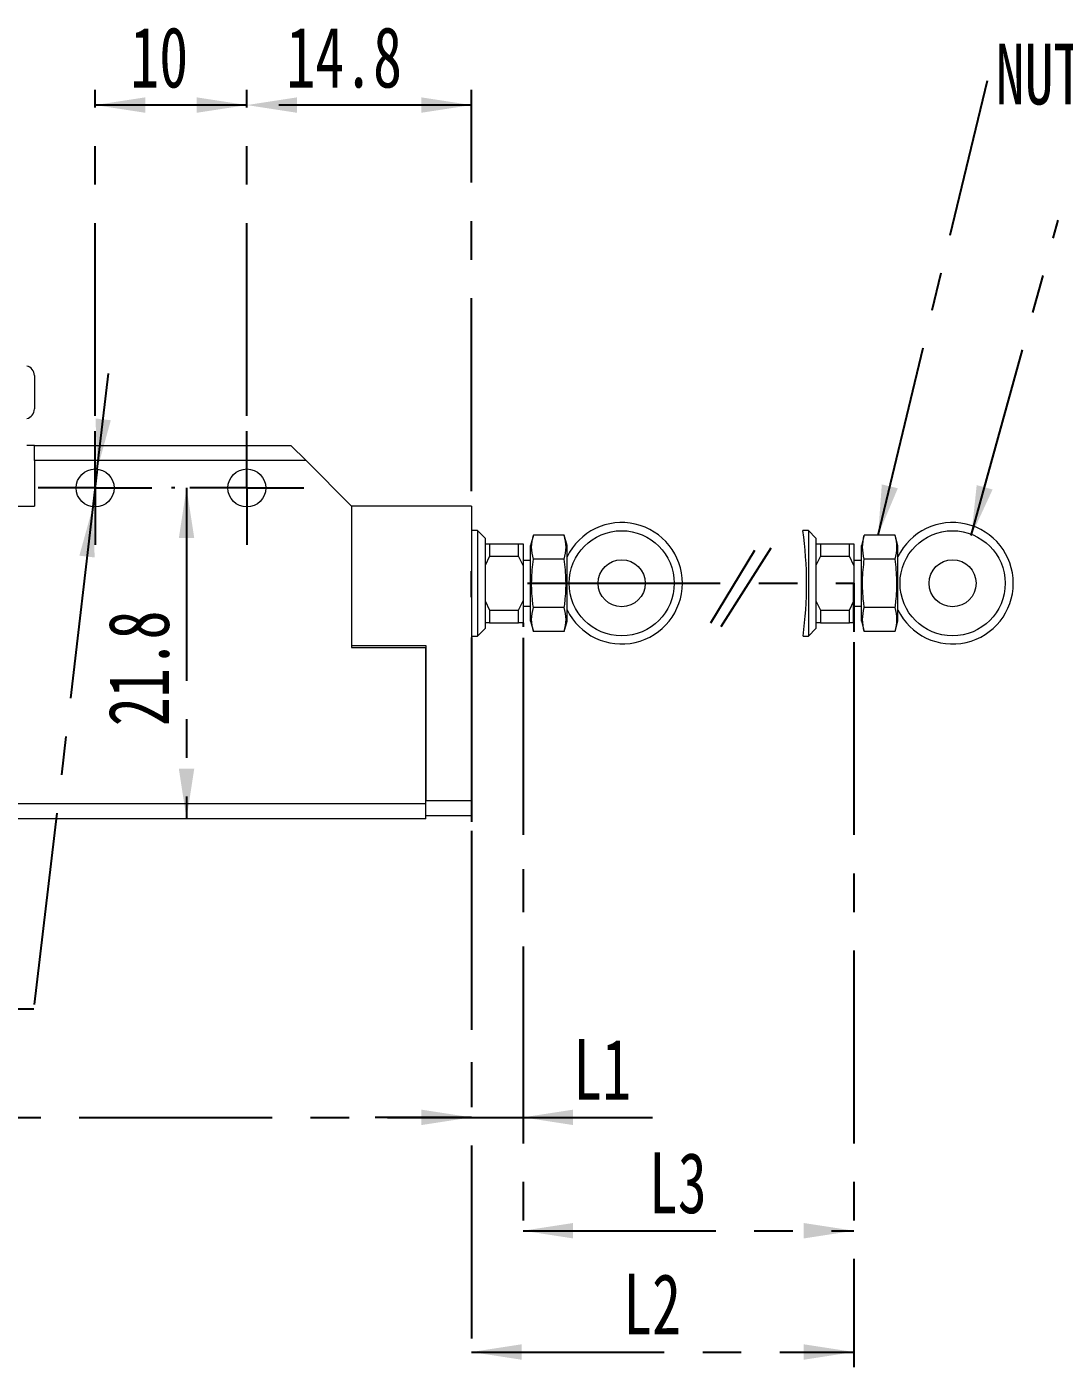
# Model space of a CAD drawing. Header units: millimetres. Extents: x 5 to 415, y 5 to 292.
# Drawn here: x 160.3 to 228.7, y 126.9 to 215.2 of the extents above; entities that cross this region are included whole.
import ezdxf

# ---------------------------------------------------------------- set-up
doc = ezdxf.new("R2010")
doc.units = ezdxf.units.MM
doc.linetypes.add('CENTERX2', pattern=[20.32, 12.7, -2.54, 2.54, -2.54])
doc.layers.add('CENTER_LINE', color=7, linetype='CENTERX2')
doc.layers.add('DIMENSION', color=7, linetype='Continuous')
doc.styles.add('SLDTEXTSTYLE0', font='TXT', dxfattribs={"width": 0.7})
doc.dimstyles.new('SLDDIMSTYLE0', dxfattribs={"dimtxt": 4, "dimasz": 3.302, "dimexe": 0, "dimexo": 0.0625, "dimgap": 1, "dimtad": 1, "dimrnd": 1e-09, "dimzin": 12, "dimdsep": 46, "dimtxsty": 'SLDTEXTSTYLE0', "dimsah": 1, "dimcen": 0.09, "dimadec": 0, "dimazin": 3, "dimtfac": 1, "dimtmove": 0, "dimatfit": 0, "dimfxl": 1, "dimfrac": 2, "dimtolj": 1, "dimtzin": 12, "dimarcsym": 0})
doc.dimstyles.new('SLDDIMSTYLE1', dxfattribs={"dimtxt": 4, "dimasz": 3.302, "dimexe": 0, "dimexo": 0.0625, "dimgap": 1, "dimtad": 1, "dimrnd": 1e-09, "dimzin": 12, "dimdsep": 46, "dimtxsty": 'SLDTEXTSTYLE0', "dimsah": 1, "dimcen": 0.09, "dimadec": 0, "dimazin": 3, "dimtfac": 1, "dimtofl": 0, "dimtmove": 0, "dimatfit": 3, "dimfxl": 1, "dimfrac": 2, "dimtolj": 1, "dimtzin": 12, "dimarcsym": 0})
doc.dimstyles.new('SLDDIMSTYLE4', dxfattribs={"dimtxt": 4, "dimasz": 3.302, "dimexe": 0, "dimexo": 0.0625, "dimgap": 1, "dimtad": 0, "dimtih": 1, "dimtoh": 1, "dimrnd": 1e-09, "dimzin": 12, "dimdsep": 46, "dimtxsty": 'SLDTEXTSTYLE0', "dimsah": 1, "dimcen": 0, "dimadec": 0, "dimazin": 3, "dimtfac": 1, "dimtmove": 0, "dimatfit": 3, "dimfxl": 1, "dimfrac": 2, "dimtolj": 1, "dimtzin": 12, "dimarcsym": 0})
doc.dimstyles.new('SLDDIMSTYLE6', dxfattribs={"dimtxt": 0.18, "dimasz": 3.302, "dimexe": 0, "dimexo": 0.0625, "dimgap": 0, "dimtad": 0, "dimtih": 1, "dimtoh": 1, "dimdec": 0, "dimrnd": 1e-09, "dimzin": 0, "dimdsep": 46, "dimtxsty": 'Standard', "dimsah": 1, "dimcen": 0.09, "dimadec": 0, "dimazin": 0, "dimtfac": 3.302, "dimtdec": 0, "dimtofl": 0, "dimtmove": 0, "dimatfit": 3, "dimfxl": 1, "dimfrac": 2, "dimtolj": 1, "dimtzin": 0, "dimarcsym": 0})

# ---------------------------------------------------------------- blocks, each defined once
blk = doc.blocks.new('_D_7')
at = {"layer": 'CENTER_LINE'}
for p, q in [((174.819, 189.606), (174.819, 211.083)), ((189.619, 184.656), (189.619, 211.083)), ((189.619, 210.083), (174.819, 210.083))]:
    blk.add_line(p, q, dxfattribs=at)
for points in [[(174.819, 210.083), (178.121, 209.575), (178.121, 210.591)], [(189.619, 210.083), (186.317, 210.591), (186.317, 209.575)]]:
    blk.add_solid(points, dxfattribs=at)
at = {"layer": 'CENTER_LINE', "insert": (177.425, 215.239), "char_height": 4, "attachment_point": 1, "style": 'SLDTEXTSTYLE0'}
blk.add_mtext('14.8', dxfattribs=at)
blk = doc.blocks.new('_D_8')
at = {"layer": 'CENTER_LINE'}
for p, q in [((164.819, 189.606), (164.819, 211.083)), ((174.819, 189.606), (174.819, 211.083)), ((174.819, 210.083), (164.819, 210.083))]:
    blk.add_line(p, q, dxfattribs=at)
for points in [[(164.819, 210.083), (168.121, 209.575), (168.121, 210.591)], [(174.819, 210.083), (171.517, 210.591), (171.517, 209.575)]]:
    blk.add_solid(points, dxfattribs=at)
at = {"layer": 'CENTER_LINE', "insert": (167.142, 215.239), "char_height": 4, "attachment_point": 1, "style": 'SLDTEXTSTYLE0'}
blk.add_mtext('10', dxfattribs=at)
blk = doc.blocks.new('_D_9')
at = {"layer": 'CENTER_LINE'}
for p, q in [((170.069, 184.856), (169.846, 184.856)), ((170.846, 184.856), (170.846, 163.056))]:
    blk.add_line(p, q, dxfattribs=at)
for points in [[(170.846, 184.856), (170.338, 181.554), (171.354, 181.554)], [(170.846, 163.056), (171.354, 166.358), (170.338, 166.358)]]:
    blk.add_solid(points, dxfattribs=at)
at = {"layer": 'CENTER_LINE', "insert": (165.689, 169.162), "char_height": 4, "attachment_point": 1, "rotation": 90, "style": 'SLDTEXTSTYLE0'}
blk.add_mtext('21.8', dxfattribs=at)
blk = doc.blocks.new('_D_11')
at = {"layer": 'CENTER_LINE'}
for p, q in [((102.819, 173.459), (102.819, 142.389)), ((189.619, 162.256), (189.619, 142.389)), ((102.819, 143.389), (189.619, 143.389))]:
    blk.add_line(p, q, dxfattribs=at)
for points in [[(102.819, 143.389), (106.121, 142.881), (106.121, 143.897)], [(189.619, 143.389), (186.317, 143.897), (186.317, 142.881)]]:
    blk.add_solid(points, dxfattribs=at)
at = {"layer": 'CENTER_LINE', "insert": (141.425, 148.546), "char_height": 4, "attachment_point": 1, "style": 'SLDTEXTSTYLE0'}
blk.add_mtext('86.8', dxfattribs=at)
blk = doc.blocks.new('_D_12')
at = {"layer": 'CENTER_LINE'}
for p, q in [((193.019, 174.976), (193.019, 142.389)), ((189.619, 162.256), (189.619, 142.389)), ((189.619, 143.389), (183.269, 143.389)), ((189.619, 143.389), (193.019, 143.389)), ((193.019, 143.389), (201.54, 143.389))]:
    blk.add_line(p, q, dxfattribs=at)
for points in [[(189.619, 143.389), (186.317, 143.897), (186.317, 142.881)], [(193.019, 143.389), (196.321, 142.881), (196.321, 143.897)]]:
    blk.add_solid(points, dxfattribs=at)
at = {"layer": 'CENTER_LINE', "insert": (196.329, 148.546), "char_height": 4, "attachment_point": 1, "style": 'SLDTEXTSTYLE0'}
blk.add_mtext('L1', dxfattribs=at)
blk = doc.blocks.new('_D_13')
at = {"layer": 'CENTER_LINE'}
for p, q in [((164.966, 186.098), (165.708, 192.404)), ((164.966, 186.098), (164.673, 183.615)), ((164.673, 183.615), (160.777, 150.508)), ((160.777, 150.508), (110.117, 150.508))]:
    blk.add_line(p, q, dxfattribs=at)
for points in [[(164.966, 186.098), (165.856, 189.318), (164.847, 189.436)], [(164.673, 183.615), (163.783, 180.395), (164.792, 180.276)]]:
    blk.add_solid(points, dxfattribs=at)
at = {"layer": 'CENTER_LINE', "char_height": 4, "attachment_point": 1, "style": 'SLDTEXTSTYLE0'}
for s, insert in [('2-M3X0.5P TAP HOLE', (110.117, 160.325)), ('DEPTH 8.5', (122.745, 155.664))]:
    blk.add_mtext(s, dxfattribs=dict(at, insert=insert))
blk = doc.blocks.new('SW_CENTERMARKSYMBOL_1')
at = {"layer": 'CENTER_LINE', "color": 0}
for p, q in [((0, 2.5), (0, 3.75)), ((0, 0), (0, 2.5)), ((-2.5, 0), (-3.75, 0)), ((0, 0), (-2.5, 0)), ((0, 0), (0, -2.5)), ((0, 0), (2.5, 0)), ((2.5, 0), (3.75, 0)), ((0, -2.5), (0, -3.75))]:
    blk.add_line(p, q, dxfattribs=at)
blk = doc.blocks.new('SW_CENTERMARKSYMBOL_2')
at = {"layer": 'CENTER_LINE', "color": 0}
for p, q in [((0, 2.5), (0, 3.75)), ((0, 0), (0, 2.5)), ((-2.5, 0), (-3.75, 0)), ((0, 0), (-2.5, 0)), ((0, 0), (0, -2.5)), ((0, 0), (2.5, 0)), ((2.5, 0), (3.75, 0)), ((0, -2.5), (0, -3.75))]:
    blk.add_line(p, q, dxfattribs=at)
blk = doc.blocks.new('_D_27')
at = {"layer": 'CENTER_LINE'}
for p, q in [((193.019, 174.697), (193.019, 134.92)), ((214.824, 174.697), (214.824, 134.92)), ((193.019, 135.92), (214.824, 135.92))]:
    blk.add_line(p, q, dxfattribs=at)
for points in [[(193.019, 135.92), (196.321, 135.412), (196.321, 136.428)], [(214.824, 135.92), (211.522, 136.428), (211.522, 135.412)]]:
    blk.add_solid(points, dxfattribs=at)
at = {"layer": 'CENTER_LINE', "insert": (201.316, 141.076), "char_height": 4, "attachment_point": 1, "style": 'SLDTEXTSTYLE0'}
blk.add_mtext('L3', dxfattribs=at)
blk = doc.blocks.new('_D_28')
at = {"layer": 'CENTER_LINE'}
for p, q in [((214.824, 174.697), (214.824, 126.929)), ((189.619, 161.849), (189.619, 126.929)), ((189.619, 127.929), (214.824, 127.929))]:
    blk.add_line(p, q, dxfattribs=at)
for points in [[(189.619, 127.929), (192.921, 127.421), (192.921, 128.437)], [(214.824, 127.929), (211.522, 128.437), (211.522, 127.421)]]:
    blk.add_solid(points, dxfattribs=at)
at = {"layer": 'CENTER_LINE', "insert": (199.616, 133.085), "char_height": 4, "attachment_point": 1, "style": 'SLDTEXTSTYLE0'}
blk.add_mtext('L2', dxfattribs=at)
blk = doc.blocks.new('SW_NOTE_0_8')
at = {"layer": 'CENTER_LINE', "color": 0, "insert": (0.538, 2.428), "char_height": 4, "attachment_point": 1, "style": 'SLDTEXTSTYLE0'}
blk.add_mtext('NUT, M3X0.5P', dxfattribs=at)

msp = doc.modelspace()

# ---------------------------------------------------------------- linework, layer by layer
at = {"color": 7, "linetype": 'Continuous', "lineweight": 18}
for p, q in [((160.819, 192.259), (160.819, 191.159)), ((160.819, 191.159), (160.819, 190.059)), ((160.819, 187.656), (160.319, 187.656)), ((160.819, 187.656), (177.719, 187.656)), ((160.819, 186.656), (160.819, 187.656)), ((177.719, 187.656), (178.719, 186.656)), ((160.819, 186.656), (160.819, 183.656)), ((178.719, 186.656), (160.819, 186.656)), ((181.719, 183.656), (178.719, 186.656)), ((117.619, 183.656), (160.819, 183.656)), ((181.719, 183.656), (181.719, 174.486)), ((189.619, 183.656), (181.719, 183.656)), ((181.719, 183.656), (181.719, 174.356)), ((189.619, 183.656), (189.619, 164.256)), ((190.019, 182.056), (189.619, 182.056)), ((190.519, 181.556), (190.019, 182.056)), ((190.019, 182.056), (190.019, 175.103)), ((211.824, 182.056), (211.457, 182.056)), ((212.324, 181.556), (211.824, 182.056)), ((211.824, 182.056), (211.824, 175.103)), ((190.519, 181.556), (190.519, 175.602)), ((190.519, 181.176), (190.819, 181.176)), ((190.819, 181.176), (190.819, 180.355)), ((190.819, 181.176), (192.719, 181.176)), ((192.719, 180.355), (192.719, 181.176)), ((192.719, 181.176), (193.019, 181.176)), ((193.019, 181.176), (193.019, 179.744)), ((193.7, 181.752), (193.519, 181.076)), ((193.519, 178.576), (193.519, 181.076)), ((195.738, 181.752), (193.7, 181.752)), ((195.919, 181.076), (195.738, 181.752)), ((195.919, 178.576), (195.919, 181.076)), ((212.324, 181.556), (212.324, 175.602)), ((212.324, 181.176), (212.624, 181.176)), ((212.624, 181.176), (212.624, 180.355)), ((212.624, 181.176), (214.524, 181.176)), ((214.524, 180.355), (214.524, 181.176)), ((214.524, 181.176), (214.824, 181.176)), ((214.824, 181.176), (214.824, 179.744)), ((215.505, 181.752), (215.324, 181.076)), ((215.324, 178.576), (215.324, 181.076)), ((217.543, 181.752), (215.505, 181.752)), ((217.724, 181.076), (217.543, 181.752)), ((217.724, 178.576), (217.724, 181.076)), ((190.819, 180.355), (190.519, 179.744)), ((190.819, 180.355), (192.719, 180.355)), ((193.019, 179.744), (192.719, 180.355)), ((195.738, 180.164), (193.7, 180.164)), ((212.624, 180.355), (212.324, 179.744)), ((212.624, 180.355), (214.524, 180.355)), ((214.824, 179.744), (214.524, 180.355)), ((217.543, 180.164), (215.505, 180.164)), ((193.519, 180.076), (193.019, 180.076)), ((193.019, 179.744), (193.019, 177.409)), ((215.324, 180.076), (214.824, 180.076)), ((214.824, 179.744), (214.824, 177.409)), ((193.519, 176.076), (193.519, 178.576)), ((195.919, 176.076), (195.919, 178.576)), ((215.324, 176.076), (215.324, 178.576)), ((217.724, 176.076), (217.724, 178.576)), ((190.519, 177.409), (190.819, 176.798)), ((190.819, 176.798), (192.719, 176.798)), ((190.819, 176.798), (190.819, 175.976)), ((192.719, 176.798), (193.019, 177.409)), ((192.719, 175.976), (192.719, 176.798)), ((193.019, 177.409), (193.019, 175.976)), ((193.019, 177.076), (193.519, 177.076)), ((195.738, 176.989), (193.7, 176.989)), ((212.324, 177.409), (212.624, 176.798)), ((212.624, 176.798), (214.524, 176.798)), ((212.624, 176.798), (212.624, 175.976)), ((214.524, 176.798), (214.824, 177.409)), ((214.524, 175.976), (214.524, 176.798)), ((214.824, 177.409), (214.824, 175.976)), ((214.824, 177.076), (215.324, 177.076)), ((217.543, 176.989), (215.505, 176.989)), ((190.819, 175.976), (190.519, 175.976)), ((190.819, 175.976), (192.719, 175.976)), ((193.019, 175.976), (192.719, 175.976)), ((193.519, 176.076), (193.7, 175.401)), ((195.738, 175.401), (195.919, 176.076)), ((212.624, 175.976), (212.324, 175.976)), ((212.624, 175.976), (214.524, 175.976)), ((214.824, 175.976), (214.524, 175.976)), ((215.324, 176.076), (215.505, 175.401)), ((217.543, 175.401), (217.724, 176.076)), ((189.619, 175.096), (190.019, 175.096)), ((190.019, 175.096), (190.519, 175.596)), ((190.019, 175.103), (190.019, 175.096)), ((190.519, 175.602), (190.519, 175.596)), ((195.738, 175.401), (193.7, 175.401)), ((211.471, 175.096), (211.824, 175.096)), ((211.824, 175.096), (212.324, 175.596)), ((211.824, 175.103), (211.824, 175.096)), ((212.324, 175.602), (212.324, 175.596)), ((217.543, 175.401), (215.505, 175.401)), ((181.719, 174.486), (186.619, 174.486)), ((181.719, 174.356), (186.619, 174.356)), ((186.619, 174.486), (186.619, 164.256)), ((186.619, 164.056), (186.619, 174.356)), ((186.619, 164.056), (117.619, 164.056)), ((186.619, 164.256), (189.619, 164.256)), ((186.619, 163.056), (186.619, 164.056)), ((189.619, 163.256), (189.619, 164.256)), ((186.619, 163.056), (117.619, 163.056)), ((189.619, 163.256), (186.619, 163.256))]:
    msp.add_line(p, q, dxfattribs=at)
for centre, radius in [((164.819, 184.856), 1.25), ((174.819, 184.856), 1.25), ((199.519, 178.576), 3.464), ((221.324, 178.576), 3.464), ((199.519, 178.576), 1.55), ((221.324, 178.576), 1.55)]:
    msp.add_circle(centre, radius, dxfattribs=at)
for centre, radius, start, end in [((160.169, 192.259), 0.65, 0, 76.65764), ((160.169, 190.059), 0.65, 283.34236, 0), ((199.519, 178.576), 4, 205.84193, 154.15807), ((186.745, 178.527), 24.963, 352.10181, 8.12862), ((221.324, 178.576), 4, 205.84193, 154.15807)]:
    msp.add_arc(centre, radius, start, end, dxfattribs=at)
for points, knots in [([(193.7, 180.164), (193.644, 180.426), (193.529, 180.955), (193.643, 181.485), (193.7, 181.752)], [0, 0, 0, 0, 0.495216, 1, 1, 1, 1]), ([(195.738, 180.164), (195.795, 180.426), (195.909, 180.955), (195.796, 181.485), (195.738, 181.752)], [0, 0, 0, 0, 0.495216, 1, 1, 1, 1]), ([(215.505, 180.164), (215.448, 180.426), (215.334, 180.955), (215.448, 181.485), (215.505, 181.752)], [0, 0, 0, 0, 0.495288, 1, 1, 1, 1]), ([(217.543, 180.164), (217.6, 180.426), (217.714, 180.955), (217.6, 181.485), (217.543, 181.752)], [0, 0, 0, 0, 0.4952882, 1, 1, 1, 1]), ([(193.7, 176.989), (193.684, 177.122), (193.609, 177.712), (193.551, 178.777), (193.65, 179.699), (193.7, 180.164)], [0, 0, 0, 0, 0.126972, 0.560077, 1, 1, 1, 1]), ([(195.738, 176.989), (195.755, 177.122), (195.829, 177.712), (195.888, 178.777), (195.789, 179.699), (195.738, 180.164)], [0, 0, 0, 0, 0.126972, 0.560077, 1, 1, 1, 1]), ([(215.505, 176.989), (215.488, 177.122), (215.414, 177.712), (215.355, 178.777), (215.455, 179.699), (215.505, 180.164)], [0, 0, 0, 0, 0.126971, 0.560077, 1, 1, 1, 1]), ([(217.543, 176.989), (217.56, 177.122), (217.634, 177.712), (217.693, 178.777), (217.593, 179.699), (217.543, 180.164)], [0, 0, 0, 0, 0.126972, 0.560077, 1, 1, 1, 1]), ([(193.7, 175.401), (193.644, 175.663), (193.529, 176.192), (193.643, 176.721), (193.7, 176.989)], [0, 0, 0, 0, 0.4952157, 1, 1, 1, 1]), ([(195.738, 175.401), (195.795, 175.663), (195.909, 176.192), (195.796, 176.721), (195.738, 176.989)], [0, 0, 0, 0, 0.495216, 1, 1, 1, 1]), ([(215.505, 175.401), (215.448, 175.663), (215.334, 176.192), (215.448, 176.721), (215.505, 176.989)], [0, 0, 0, 0, 0.495288, 1, 1, 1, 1]), ([(217.543, 175.401), (217.6, 175.663), (217.714, 176.192), (217.6, 176.721), (217.543, 176.989)], [0, 0, 0, 0, 0.495288, 1, 1, 1, 1])]:
    msp.add_open_spline(points, degree=3, knots=knots, dxfattribs=at)
at = {"layer": 'CENTER_LINE'}
for p, q in [((189.619, 177.656), (189.619, 179.371)), ((193.319, 178.576), (214.824, 178.576)), ((214.824, 175.976), (214.824, 178.576)), ((214.824, 178.576), (214.824, 175.387)), ((193.019, 175.976), (193.019, 175.697)), ((214.824, 175.976), (214.824, 175.697)), ((214.824, 175.976), (214.824, 175.387)), ((189.619, 175.005), (189.619, 162.849))]:
    msp.add_line(p, q, dxfattribs=at)
at = {"layer": 'DIMENSION'}
for p, q in [((208.281, 180.735), (205.368, 175.959)), ((209.346, 180.897), (206.054, 175.697))]:
    msp.add_line(p, q, dxfattribs=at)

# ---------------------------------------------------------------- block references
at = {"layer": 'CENTER_LINE'}
for name, p in [('SW_NOTE_0_8', (223.626, 211.7)), ('SW_CENTERMARKSYMBOL_1', (164.819, 184.856)), ('SW_CENTERMARKSYMBOL_2', (174.819, 184.856))]:
    msp.add_blockref(name, p, dxfattribs=at)

# ---------------------------------------------------------------- dimensions: what is measured, and where the dimension line sits
for base, p1, p2, dimstyle, picture, middle in [((164.819, 210.083), (174.819, 188.606), (164.819, 188.606), 'SLDDIMSTYLE1', '_D_8', (169.819, 210.083)), ((174.819, 210.083), (189.619, 183.656), (174.819, 188.606), 'SLDDIMSTYLE1', '_D_7', (182.219, 210.083)), ((193.019, 143.389), (189.619, 163.256), (193.019, 175.976), 'SLDDIMSTYLE0', '_D_12', (198.935, 143.389)), ((214.824, 127.9287), (189.6194, 162.8494), (214.824, 175.6974), 'SLDDIMSTYLE1', '_D_28', (202.2217, 127.9287)), ((214.824, 135.9196), (193.0194, 175.6974), (214.824, 175.6974), 'SLDDIMSTYLE1', '_D_27', (203.9217, 135.9196)), ((189.619, 143.389), (102.819, 174.459), (189.619, 163.256), 'SLDDIMSTYLE1', '_D_11', (146.219, 143.389))]:
    dim = msp.add_linear_dim(base=base, p1=p1, p2=p2, dimstyle=dimstyle, dxfattribs=at)
    dim.commit()
    dim.dimension.update_dxf_attribs({"geometry": picture, "text_midpoint": middle, "dimtype": 160})
dim = msp.add_diameter_dim_2p(p1=(164.673, 183.615), p2=(164.966, 186.098), text='2-M3X0.5P TAP HOLE\\PDEPTH 8.5', dimstyle='SLDDIMSTYLE4', override={"dimpost": '<>'}, dxfattribs=at)
dim.commit()
dim.dimension.update_dxf_attribs({"geometry": '_D_13', "text_midpoint": (134.653, 155.169), "dimtype": 163})
dim = msp.add_linear_dim(base=(170.846, 163.056), p1=(171.069, 184.856), p2=(186.619, 163.056), angle=90, dimstyle='SLDDIMSTYLE1', dxfattribs=at)
dim.commit()
dim.dimension.update_dxf_attribs({"geometry": '_D_9', "text_midpoint": (170.846, 173.956), "dimtype": 160})

# ---------------------------------------------------------------- leaders
for points in [[(216.417, 181.752), (223.626, 211.7)], [(222.56, 181.717), (228.288, 202.493)]]:
    msp.add_leader(points, dimstyle='SLDDIMSTYLE6', dxfattribs=at)

doc.saveas('drawing.dxf')
